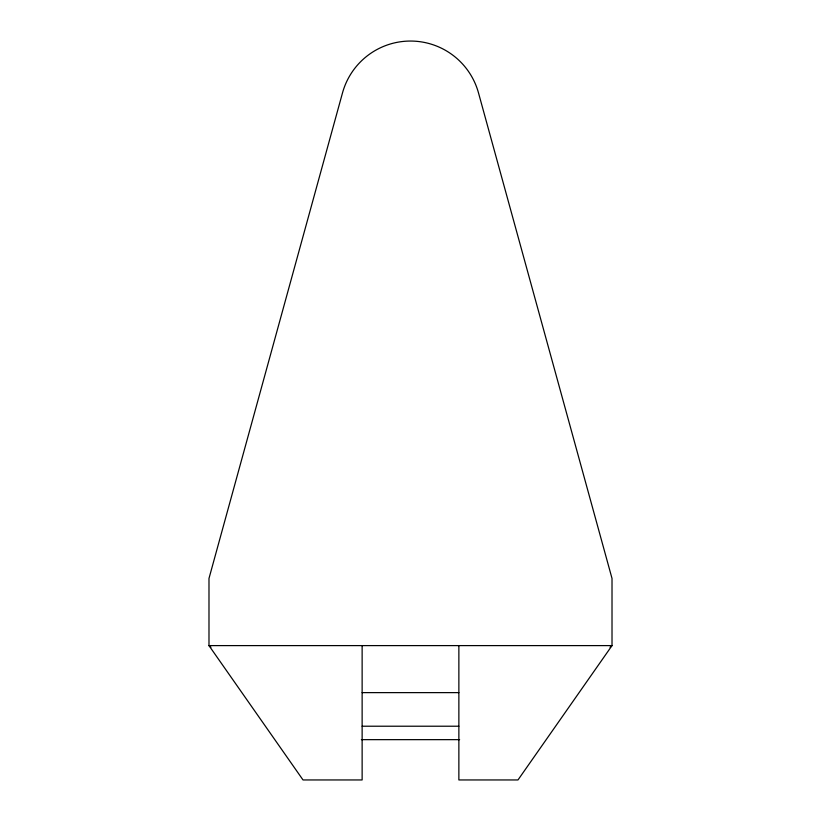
<?xml version="1.0" encoding="UTF-8"?>
<svg xmlns="http://www.w3.org/2000/svg" width="821" height="821" viewBox="0 0 821 821"><rect width="100%" height="100%" fill="white"/><g stroke="black" fill="none" stroke-linecap="round" stroke-linejoin="round"><path stroke-width="1.23" d="M610.054 647.235L612.014 645.604L612.014 578.436L478.489 92.865A70.514 70.514 0 0 0 342.511 92.865L208.986 578.436L208.986 645.604L303.021 779.95L362.133 779.95L362.133 645.604M362.133 692.626L458.867 692.626M362.133 726.216L458.867 726.216M361.384 739.649L459.616 739.649M210.946 647.235L208.986 645.604L612.014 645.604L517.979 779.95L458.867 779.95L458.867 645.604"/></g></svg>
